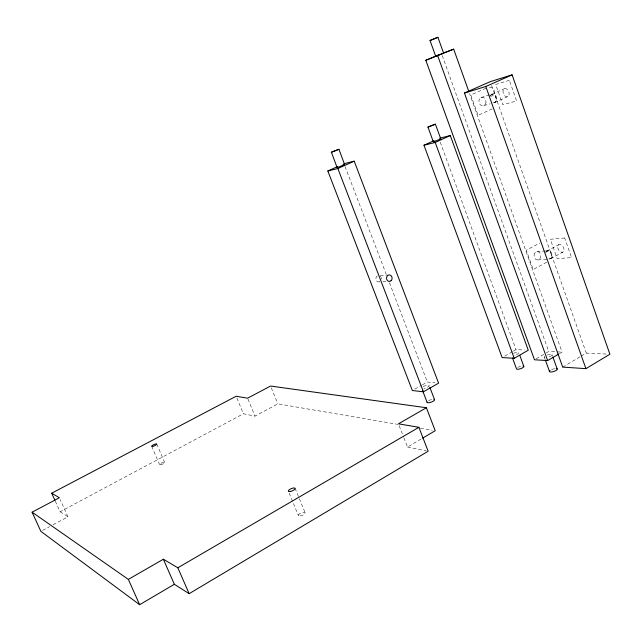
<?xml version="1.0" encoding="UTF-8"?>
<svg xmlns="http://www.w3.org/2000/svg" width="642" height="642" viewBox="0 0 642 642"><rect width="100%" height="100%" fill="white"/><g stroke="black" fill="none" stroke-linecap="round" stroke-linejoin="round"><path stroke-width="0.48" stroke-dasharray="3.21 2.41" d="M490.295 95.618L492.615 94.109L495.255 95.144A4.39 3.515 79.2 0 1 496.707 99.253L496.057 101.292L494.637 102.576A4.39 3.515 79.2 0 1 493.754 102.808M377.344 275.964L376.926 276.261A3.178 2.728 87.4 0 0 376.164 280.016A3.178 2.728 87.4 0 0 379.093 281.894L381.998 281.75M562.713 367.112L580.392 356.607M581.235 356.101L586.29 353.1L607.934 354.135M403.882 437.764L407.501 447.049L421.778 438.647M559.527 353.598L562.071 352.105L469.543 93.515M536.158 358.806L545.395 353.429M546.23 352.94L548.75 351.471L562.071 352.105M504.74 356.093L512.557 351.615M513.423 351.118L516.032 349.625L524.498 350.026M414.844 389.092L421.521 385.328M422.356 384.855L427.363 382.03L434.859 382.793M546.735 262.225L533.213 269.52L526.296 250.171L539.906 242.973M42.613 530.404L49.611 526.641M53.101 524.755L67.956 516.762L60.188 499.564M55.284 501.161L60.091 511.77L243.43 413.777L255.002 416.128L277.834 403.842L397.839 424.346M550.716 258.686L562.946 252.089A4.245 2.712 59.3 0 0 561.959 245.477A4.245 2.712 59.3 0 0 557.754 247.587A4.245 2.712 59.3 0 0 562.946 252.089M546.559 251.231L558.813 244.69M492.278 108.843L478.049 115.311L470.779 94.976L486.877 87.834M494.629 102.543L507.493 96.725M491.732 94.374L504.636 88.596M379.093 281.894L379.558 281.742M481.027 97.488L491.724 94.342M483.916 105.593L490.175 103.827M536.881 251.624L544.496 251.03M545.451 250.958L548.091 250.749M537.956 259.922L547.305 259.288M380.16 275.49L387.912 275.033M382.969 281.702L385.882 281.557M420.462 428.214L432.259 430.236M407.501 447.049L426.176 450.836M60.091 511.77L67.956 516.762M156.744 444.047L164.649 462.376M151.689 446.302L159.617 464.639M236.93 398.096L243.43 413.777M289.149 493.104L298.442 515.622M247.964 399.091L255.002 416.128M295.047 488.241L305.046 512.557M271.293 387.824L277.834 403.842M399.18 425.694L403.521 436.833M345.051 166.535L386.211 274.286M389.429 282.713L427.363 382.03M440.26 142.187L516.032 349.625M552.024 354.585L552.666 356.374M442.234 55.573L548.75 351.471M544.4 357.345L545.05 359.135M491.563 85.434L586.29 353.1M547.353 355.01A4.085 1.188 -17.8 0 1 552.104 354.721A4.085 1.188 -17.8 0 1 548.051 357.257M544.753 357.554A4.085 1.188 -17.8 0 1 544.914 356.262M513.52 353.373A3.884 1.099 -18.4 0 1 518.84 352.723A3.884 1.099 -18.4 0 1 513.937 355.371M490.207 95.995A4.398 3.523 78.8 0 0 493.546 94.831L494.316 92.865A4.398 3.523 78.8 0 0 493.714 89.559L493.08 88.66A4.398 3.523 78.8 0 0 488.072 88.692M493.088 102.375A4.342 2.801 68 0 0 496.122 100.802L496.25 99.839A4.342 2.801 68 0 0 494.797 95.738L494.067 95.016A4.342 2.801 68 0 0 490.255 96.123M551.542 369.664A4.077 1.236 -17.5 0 1 555.434 368.596M517.725 367.457A3.876 1.148 -18.2 0 1 521.336 366.149M545.652 252.338A4.269 2.672 59.4 0 1 549.408 251.825A4.269 2.672 59.4 0 1 551.767 257.033A4.269 2.672 59.4 0 1 548.412 258.437M545.893 252.394A4.253 3.371 87.1 0 1 551.711 253.301A4.253 3.371 87.1 0 1 548.3 259.175M423.19 386.612A3.972 1.148 -19.9 0 1 428.005 385.136A3.972 1.148 -19.9 0 1 428.543 386.508A3.972 1.148 -19.9 0 1 423.905 388.466M428.591 400.736A3.964 1.196 -19.8 0 1 432.307 399.388M380.249 276.204A3.178 2.728 87.4 0 1 380.77 276.774M381.139 277.488A3.178 2.728 87.4 0 1 381.372 279.118M503.127 90.353L502.999 91.325A4.317 2.833 68.2 0 0 504.427 95.377L505.15 96.091A4.317 2.833 68.2 0 0 509.01 94.984L509.146 94.013A4.317 2.833 68.2 0 0 507.718 89.936L506.987 89.222A4.317 2.833 68.2 0 0 503.127 90.353M485.97 102.319L485.761 103.386A4.333 3.483 79.1 0 1 481.227 105.432L480.417 104.823A4.333 3.483 79.1 0 1 478.964 100.762L479.181 99.687A4.333 3.483 79.1 0 1 483.723 97.656L484.533 98.266A4.333 3.483 79.1 0 1 485.97 102.319M509.363 80.306L495.672 84.487L502.838 104.766L516.609 100.971L509.363 80.306M564.671 237.973L550.346 239.289L557.168 258.59L571.565 257.619L564.671 237.973M534.69 253.253A4.189 3.346 87 0 0 537.081 259.93A4.189 3.346 87 0 0 540.46 254.136A4.189 3.346 87 0 0 534.69 253.253M300.039 515.919A3.659 1.308 -22.6 0 0 305.167 512.878A3.659 1.308 -22.6 0 0 300.039 513.488A3.659 1.308 -22.6 0 0 300.039 515.919M160.58 464.776A2.761 0.73 -24.1 0 0 164.649 462.585A2.761 0.73 -24.1 0 0 161.182 463.171A2.761 0.73 -24.1 0 0 160.58 464.776"/><path stroke-width="0.96" d="M440.805 138.945L433.35 141.89L427.957 127.044L435.404 124.171L440.805 138.945L439.377 139.242M443.614 53.174L437.916 37.292L430.028 40.502L435.725 56.352L443.349 53.238M435.404 124.171L427.941 127.132M344.786 164.577L337.13 167.61L331.376 152.21L338.936 149.273L344.618 164.553M337.13 167.61L337.58 167.257M338.936 149.273L331.272 152.331M430.012 40.51L437.908 37.3M585.929 368.644L609.9 354.224L512.107 74.849L490.231 81.662L464.439 93.05L562.713 367.112L585.929 368.644L485.809 86.493L512.107 74.849M426.392 407.75L270.571 386.043L247.595 398.192L236.16 396.25L51.689 493.208L59.369 497.751L32.1 512.172L128.352 579.389L163.357 559.222L174.351 584.284L189.149 593.673L428.142 451.238L418.905 427.307L398.457 423.832L426.392 407.75L435.212 430.734L422.613 438.149M32.1 512.172L40.871 531.343L139.651 604.708L174.351 584.284M438.935 54.787L425.807 60.284L534.481 359.785L547.658 360.571L558.684 354.095M163.357 559.222L177.842 567.785L418.905 427.307M433.623 140.831L423.985 145.236L502.14 357.586L514.234 358.292L528.27 350.211L450.283 135.55L439.834 138.19M337.7 166.543L327.829 170.981L412.341 390.513L423.415 391.797L438.606 383.17L354.207 161.166L343.984 163.726M434.12 141.32L434.819 140.983M423.985 145.236L435.22 142.452L450.283 135.55M327.829 170.981L337.853 168.525L354.207 161.166M425.807 60.284L453.677 49.161L468.869 91.629M437.274 55.645L438.173 55.276M441.206 54.056L442.105 53.703M443.421 52.989L453.677 49.161M342.748 165.082L344.2 164.633M464.439 93.05L485.809 86.493M51.689 493.208L54.891 500.278M128.352 579.389L139.651 604.708M177.842 567.785L189.149 593.673M337.853 168.525L423.415 391.797M422.701 390.874L427.107 402.373M429.819 387.27L434.554 399.669M435.22 142.452L514.234 358.292M512.517 357.979L516.529 368.941A3.876 1.148 -18.2 0 0 521.802 368.219A3.876 1.148 -18.2 0 0 522.933 366.012M519.779 355.331L523.792 366.309M552.987 357.265L557.168 368.909M437.74 55.846L547.658 360.571M545.371 360.026L549.568 371.654M556.221 368.588A4.077 1.236 -17.5 0 1 556.277 370.322A4.077 1.236 -17.5 0 1 551.021 371.983A4.077 1.236 -17.5 0 1 550.066 370.53M433.832 399.3A3.964 1.196 -19.8 0 1 431.753 401.948A3.964 1.196 -19.8 0 1 427.123 402.036M391.066 280.706L389.758 281.373A3.234 2.761 87.4 0 1 386.797 279.455A3.234 2.761 87.4 0 1 387.575 275.635L388.875 274.969A3.234 2.761 87.4 0 1 391.837 276.887A3.234 2.761 87.4 0 1 391.066 280.706M289.991 491.539A3.675 1.228 -22.6 0 0 295.159 488.546A3.675 1.228 -22.6 0 0 290.048 489.236A3.675 1.228 -22.6 0 0 289.991 491.539M152.644 446.407A2.769 0.682 -24 0 0 156.736 444.24A2.769 0.682 -24 0 0 153.278 444.874A2.769 0.682 -24 0 0 152.644 446.407"/></g></svg>
